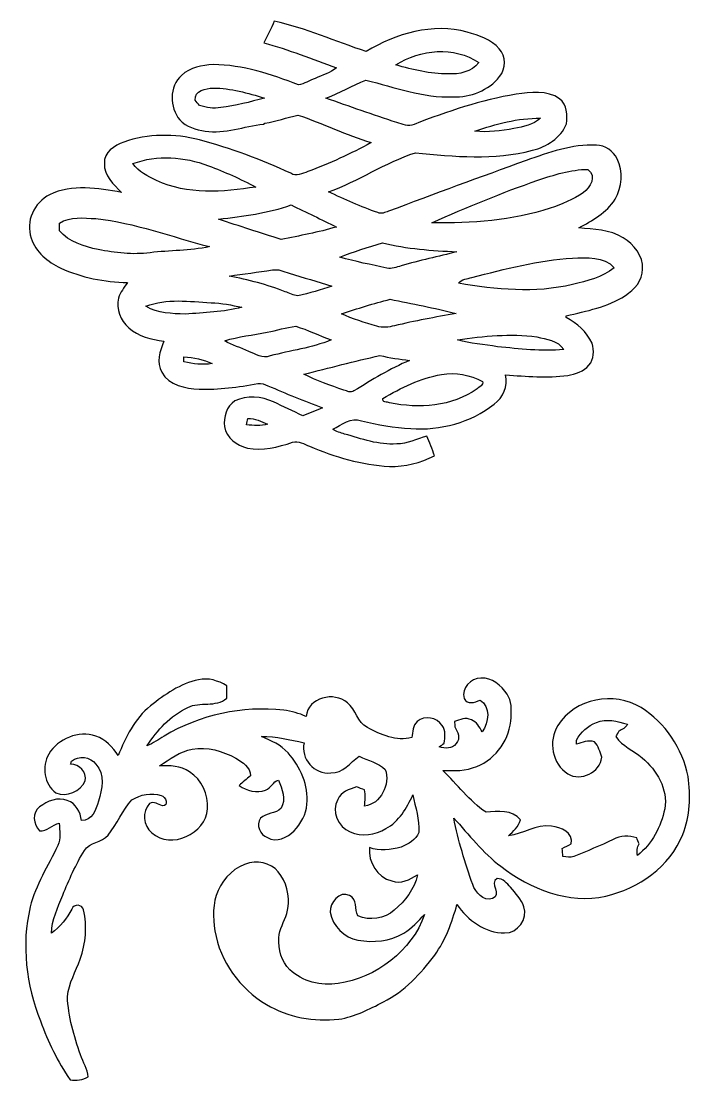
# Model space of a CAD drawing. Header units: centimetres. Extents: x -13.5 to 13.4, y -9.1 to 9.
# Drawn here: x -13.47 to -3.41, y -7.97 to 7.96 of the extents above; entities that cross this region are included whole.
import ezdxf

# ---------------------------------------------------------------- set-up
doc = ezdxf.new("R2010")
doc.units = ezdxf.units.CM
doc.header["$MEASUREMENT"] = 0
doc.layers.add('Camada 1', color=7, linetype='Continuous')

msp = doc.modelspace()

# ---------------------------------------------------------------- linework, layer by layer
at = {"layer": 'Camada 1', "color": 156}
for points, knots in [([(-9.66823, 7.96077), (-9.19339, 7.85741), (-8.74818, 7.6542), (-8.28745, 7.50393), (-8.28745, 7.50393), (-7.84048, 7.77592), (-7.28732, 7.93855), (-6.76909, 7.79638), (-6.76909, 7.79638), (-6.59589, 7.747), (-6.40961, 7.68631), (-6.2886, 7.54486), (-6.2886, 7.54486), (-6.18596, 7.43126), (-6.18842, 7.24641), (-6.28332, 7.12857), (-6.28332, 7.12857), (-6.44701, 6.9169), (-6.72182, 6.81567), (-6.98465, 6.82308), (-6.98465, 6.82308), (-7.43444, 6.80544), (-7.86306, 6.96701), (-8.29098, 7.0739), (-8.29098, 7.0739), (-8.49488, 6.99275), (-8.68679, 6.8834), (-8.89212, 6.80437), (-8.89212, 6.80437), (-8.53934, 6.67666), (-8.18479, 6.5546), (-7.82884, 6.43607), (-7.82884, 6.43607), (-7.74522, 6.41032), (-7.65352, 6.36939), (-7.56742, 6.40997), (-7.56742, 6.40997), (-7.07002, 6.60188), (-6.56096, 6.77615), (-6.03355, 6.86257), (-6.03355, 6.86257), (-5.81871, 6.89327), (-5.56965, 6.9282), (-5.38268, 6.79309), (-5.38268, 6.79309), (-5.26274, 6.70489), (-5.26591, 6.5479), (-5.2779, 6.41526), (-5.2779, 6.41526), (-5.3668, 6.20289), (-5.57423, 6.07589), (-5.78908, 6.0198), (-5.78908, 6.0198), (-6.3641, 5.86987), (-6.96595, 5.92242), (-7.54944, 5.98382), (-7.54944, 5.98382), (-8.00276, 5.836), (-8.4021, 5.55378), (-8.85331, 5.39574), (-8.85331, 5.39574), (-8.6113, 5.2825), (-8.36717, 5.17065), (-8.11424, 5.08316), (-8.11424, 5.08316), (-8.06026, 5.05566), (-8.00347, 5.08669), (-7.9516, 5.10292), (-7.9516, 5.10292), (-7.26475, 5.36292), (-6.57506, 5.61657), (-5.88432, 5.86668), (-5.88432, 5.86668), (-5.5446, 5.98523), (-5.1957, 6.1154), (-4.82988, 6.09635), (-4.82988, 6.09635), (-4.69759, 6.09353), (-4.5727, 6.01062), (-4.51626, 5.89173), (-4.51626, 5.89173), (-4.4217, 5.70159), (-4.44465, 5.46488), (-4.54942, 5.28355), (-4.54942, 5.28355), (-4.67747, 5.08423), (-4.88772, 4.95828), (-5.09517, 4.85527), (-5.09517, 4.85527), (-4.86903, 4.82952), (-4.62667, 4.82881), (-4.42665, 4.70429), (-4.42665, 4.70429), (-4.26507, 4.60621), (-4.12255, 4.4323), (-4.13631, 4.23333), (-4.13631, 4.23333), (-4.12996, 4.06118), (-4.26154, 3.92535), (-4.3942, 3.8347), (-4.3942, 3.8347), (-4.66124, 3.66394), (-4.97769, 3.60221), (-5.28179, 3.53272), (-5.28179, 3.53272), (-5.28214, 3.52602), (-5.28284, 3.51296), (-5.28319, 3.5066), (-5.28319, 3.5066), (-5.11951, 3.41911), (-4.97346, 3.28965), (-4.89479, 3.11855), (-4.89479, 3.11855), (-4.86339, 3.01096), (-4.86127, 2.8783), (-4.9403, 2.7894), (-4.9403, 2.7894), (-5.01791, 2.6938), (-5.14385, 2.65747), (-5.25992, 2.63418), (-5.25992, 2.63418), (-5.56965, 2.59503), (-5.88291, 2.62183), (-6.193, 2.64371), (-6.193, 2.64371), (-6.15314, 2.47368), (-6.23005, 2.30399), (-6.36622, 2.20203), (-6.36622, 2.20203), (-6.71512, 1.92475), (-7.1762, 1.80622), (-7.61753, 1.83549), (-7.61753, 1.83549), (-7.86765, 1.85384), (-8.11742, 1.88877), (-8.35977, 1.95474), (-8.35977, 1.95474), (-8.51605, 2.01188), (-8.65575, 1.89052), (-8.7891, 1.82738), (-8.7891, 1.82738), (-8.74077, 1.78223), (-8.67127, 1.77587), (-8.61166, 1.75365), (-8.61166, 1.75365), (-8.35659, 1.68134), (-8.09942, 1.58537), (-7.8299, 1.60584), (-7.8299, 1.60584), (-7.67115, 1.60548), (-7.52686, 1.67745), (-7.3787, 1.72366), (-7.3787, 1.72366), (-7.33036, 1.62877), (-7.29755, 1.52717), (-7.26298, 1.42662), (-7.26298, 1.42662), (-7.47218, 1.32257), (-7.70395, 1.25835), (-7.93891, 1.26683), (-7.93891, 1.26683), (-8.35413, 1.2908), (-8.75876, 1.40652), (-9.1387, 1.57161), (-9.1387, 1.57161), (-9.22125, 1.59878), (-9.30451, 1.66441), (-9.39447, 1.62947), (-9.39447, 1.62947), (-9.61107, 1.55963), (-9.84285, 1.49542), (-10.07145, 1.54374), (-10.07145, 1.54374), (-10.23126, 1.57902), (-10.39071, 1.69438), (-10.41611, 1.86548), (-10.41611, 1.86548), (-10.43658, 2.00695), (-10.38437, 2.17099), (-10.26019, 2.25071), (-10.26019, 2.25071), (-10.08133, 2.34492), (-9.86119, 2.32092), (-9.68304, 2.23697), (-9.68304, 2.23697), (-9.53558, 2.16853), (-9.38988, 2.0969), (-9.24171, 2.02952), (-9.24171, 2.02952), (-9.14082, 2.06587), (-9.04098, 2.10467), (-8.94256, 2.1477), (-8.94256, 2.1477), (-9.2202, 2.25), (-9.49395, 2.36185), (-9.76488, 2.48038), (-9.76488, 2.48038), (-9.81286, 2.49695), (-9.86225, 2.52694), (-9.91517, 2.51178), (-9.91517, 2.51178), (-10.20621, 2.46062), (-10.50183, 2.42005), (-10.79782, 2.42851), (-10.79782, 2.42851), (-11.00313, 2.44193), (-11.25149, 2.48284), (-11.35979, 2.68181), (-11.35979, 2.68181), (-11.44658, 2.83069), (-11.38908, 3.00319), (-11.32734, 3.14854), (-11.32734, 3.14854), (-11.51395, 3.17641), (-11.71116, 3.22155), (-11.85545, 3.35138), (-11.85545, 3.35138), (-11.98033, 3.45934), (-12.047, 3.63466), (-12.01067, 3.79764), (-12.01067, 3.79764), (-11.98527, 3.88549), (-11.92424, 3.95569), (-11.87485, 4.03014), (-11.87485, 4.03014), (-12.21846, 4.04071), (-12.56488, 4.10386), (-12.87815, 4.24921), (-12.87815, 4.24921), (-13.07147, 4.34057), (-13.25491, 4.48875), (-13.31983, 4.69969), (-13.31983, 4.69969), (-13.41225, 4.947), (-13.2775, 5.23945), (-13.04395, 5.35199), (-13.04395, 5.35199), (-12.70776, 5.51602), (-12.31758, 5.44653), (-11.96374, 5.38656), (-11.96374, 5.38656), (-12.08299, 5.50545), (-12.23044, 5.63738), (-12.22162, 5.82153), (-12.22162, 5.82153), (-12.23574, 5.99263), (-12.06817, 6.09211), (-11.92952, 6.14291), (-11.92952, 6.14291), (-11.56722, 6.27345), (-11.16576, 6.27097), (-10.795, 6.17714), (-10.795, 6.17714), (-10.32439, 6.04767), (-9.86296, 5.88362), (-9.42163, 5.67372), (-9.42163, 5.67372), (-9.33908, 5.61939), (-9.24701, 5.66983), (-9.16516, 5.69877), (-9.16516, 5.69877), (-8.83814, 5.82117), (-8.51993, 5.96759), (-8.21337, 6.1355), (-8.21337, 6.1355), (-8.58837, 6.25157), (-8.94291, 6.42549), (-9.31439, 6.54931), (-9.31439, 6.54931), (-9.48125, 6.5151), (-9.64141, 6.45054), (-9.8111, 6.42761), (-9.8111, 6.42761), (-9.8111, 6.42761), (-9.83262, 6.41456), (-9.83262, 6.41456), (-9.83262, 6.41456), (-10.12331, 6.37716), (-10.40906, 6.2685), (-10.70574, 6.30624), (-10.70574, 6.30624), (-10.84333, 6.33165), (-10.99291, 6.36905), (-11.08922, 6.47841), (-11.08922, 6.47841), (-11.24267, 6.66537), (-11.25361, 6.98041), (-11.06134, 7.1455), (-11.06134, 7.1455), (-10.9354, 7.26863), (-10.75513, 7.30003), (-10.58615, 7.30815), (-10.58615, 7.30815), (-10.14236, 7.30637), (-9.7162, 7.16138), (-9.30627, 7.0051), (-9.30627, 7.0051), (-9.21773, 7.01569), (-9.13906, 7.06931), (-9.05544, 7.09965), (-9.05544, 7.09965), (-8.9482, 7.15291), (-8.82297, 7.17656), (-8.73442, 7.26157), (-8.73442, 7.26157), (-9.09848, 7.38716), (-9.45444, 7.53745), (-9.82768, 7.63481), (-9.82768, 7.63481), (-9.76841, 7.74064), (-9.71655, 7.85001), (-9.66823, 7.96077)], [0, 0, 0, 0, 0.01265823, 0.01265823, 0.01265823, 0.01265823, 0.02531646, 0.02531646, 0.02531646, 0.02531646, 0.03797468, 0.03797468, 0.03797468, 0.03797468, 0.05063291, 0.05063291, 0.05063291, 0.05063291, 0.06329114, 0.06329114, 0.06329114, 0.06329114, 0.07594937, 0.07594937, 0.07594937, 0.07594937, 0.08860759, 0.08860759, 0.08860759, 0.08860759, 0.10126582, 0.10126582, 0.10126582, 0.10126582, 0.11392405, 0.11392405, 0.11392405, 0.11392405, 0.12658228, 0.12658228, 0.12658228, 0.12658228, 0.13924051, 0.13924051, 0.13924051, 0.13924051, 0.15189873, 0.15189873, 0.15189873, 0.15189873, 0.16455696, 0.16455696, 0.16455696, 0.16455696, 0.17721519, 0.17721519, 0.17721519, 0.17721519, 0.18987342, 0.18987342, 0.18987342, 0.18987342, 0.20253165, 0.20253165, 0.20253165, 0.20253165, 0.21518987, 0.21518987, 0.21518987, 0.21518987, 0.2278481, 0.2278481, 0.2278481, 0.2278481, 0.24050633, 0.24050633, 0.24050633, 0.24050633, 0.25316456, 0.25316456, 0.25316456, 0.25316456, 0.26582278, 0.26582278, 0.26582278, 0.26582278, 0.27848101, 0.27848101, 0.27848101, 0.27848101, 0.29113924, 0.29113924, 0.29113924, 0.29113924, 0.30379747, 0.30379747, 0.30379747, 0.30379747, 0.3164557, 0.3164557, 0.3164557, 0.3164557, 0.32911392, 0.32911392, 0.32911392, 0.32911392, 0.34177215, 0.34177215, 0.34177215, 0.34177215, 0.35443038, 0.35443038, 0.35443038, 0.35443038, 0.36708861, 0.36708861, 0.36708861, 0.36708861, 0.37974684, 0.37974684, 0.37974684, 0.37974684, 0.39240506, 0.39240506, 0.39240506, 0.39240506, 0.40506329, 0.40506329, 0.40506329, 0.40506329, 0.41772152, 0.41772152, 0.41772152, 0.41772152, 0.43037975, 0.43037975, 0.43037975, 0.43037975, 0.44303797, 0.44303797, 0.44303797, 0.44303797, 0.4556962, 0.4556962, 0.4556962, 0.4556962, 0.46835443, 0.46835443, 0.46835443, 0.46835443, 0.48101266, 0.48101266, 0.48101266, 0.48101266, 0.49367089, 0.49367089, 0.49367089, 0.49367089, 0.50632911, 0.50632911, 0.50632911, 0.50632911, 0.51898734, 0.51898734, 0.51898734, 0.51898734, 0.53164557, 0.53164557, 0.53164557, 0.53164557, 0.5443038, 0.5443038, 0.5443038, 0.5443038, 0.55696203, 0.55696203, 0.55696203, 0.55696203, 0.56962025, 0.56962025, 0.56962025, 0.56962025, 0.58227848, 0.58227848, 0.58227848, 0.58227848, 0.59493671, 0.59493671, 0.59493671, 0.59493671, 0.60759494, 0.60759494, 0.60759494, 0.60759494, 0.62025316, 0.62025316, 0.62025316, 0.62025316, 0.63291139, 0.63291139, 0.63291139, 0.63291139, 0.64556962, 0.64556962, 0.64556962, 0.64556962, 0.65822785, 0.65822785, 0.65822785, 0.65822785, 0.67088608, 0.67088608, 0.67088608, 0.67088608, 0.6835443, 0.6835443, 0.6835443, 0.6835443, 0.69620253, 0.69620253, 0.69620253, 0.69620253, 0.70886076, 0.70886076, 0.70886076, 0.70886076, 0.72151899, 0.72151899, 0.72151899, 0.72151899, 0.73417722, 0.73417722, 0.73417722, 0.73417722, 0.74683544, 0.74683544, 0.74683544, 0.74683544, 0.75949367, 0.75949367, 0.75949367, 0.75949367, 0.7721519, 0.7721519, 0.7721519, 0.7721519, 0.78481013, 0.78481013, 0.78481013, 0.78481013, 0.79746835, 0.79746835, 0.79746835, 0.79746835, 0.81012658, 0.81012658, 0.81012658, 0.81012658, 0.82278481, 0.82278481, 0.82278481, 0.82278481, 0.83544304, 0.83544304, 0.83544304, 0.83544304, 0.84810127, 0.84810127, 0.84810127, 0.84810127, 0.86075949, 0.86075949, 0.86075949, 0.86075949, 0.87341772, 0.87341772, 0.87341772, 0.87341772, 0.88607595, 0.88607595, 0.88607595, 0.88607595, 0.89873418, 0.89873418, 0.89873418, 0.89873418, 0.91139241, 0.91139241, 0.91139241, 0.91139241, 0.92405063, 0.92405063, 0.92405063, 0.92405063, 0.93670886, 0.93670886, 0.93670886, 0.93670886, 0.94936709, 0.94936709, 0.94936709, 0.94936709, 0.96202532, 0.96202532, 0.96202532, 0.96202532, 0.97468354, 0.97468354, 0.97468354, 0.97468354, 1, 1, 1, 1]), ([(-7.84119, 7.3032), (-7.84119, 7.3032), (-7.84119, 7.3032), (-7.84119, 7.3032), (-7.84119, 7.3032), (-7.58647, 7.22911), (-7.32401, 7.16738), (-7.05696, 7.16774), (-7.05696, 7.16774), (-6.88764, 7.15926), (-6.70524, 7.19949), (-6.59448, 7.33812), (-6.59448, 7.33812), (-6.96524, 7.58895), (-7.47606, 7.54062), (-7.84119, 7.3032)], [0, 0, 0, 0, 0.2, 0.2, 0.2, 0.2, 0.4, 0.4, 0.4, 0.4, 0.6, 0.6, 0.6, 0.6, 1, 1, 1, 1]), ([(-10.85885, 6.77367), (-10.85885, 6.77367), (-10.85885, 6.77367), (-10.85885, 6.77367), (-10.85885, 6.77367), (-10.84227, 6.75393), (-10.80875, 6.71442), (-10.79217, 6.69466), (-10.79217, 6.69466), (-10.68916, 6.66326), (-10.58156, 6.64279), (-10.47396, 6.6608), (-10.47396, 6.6608), (-10.25207, 6.69361), (-10.03229, 6.74263), (-9.8171, 6.80544), (-9.8171, 6.80544), (-10.06722, 6.88021), (-10.32263, 6.95254), (-10.58545, 6.95571), (-10.58545, 6.95571), (-10.70116, 6.95006), (-10.8659, 6.92467), (-10.85885, 6.77367)], [0, 0, 0, 0, 0.14285714, 0.14285714, 0.14285714, 0.14285714, 0.28571429, 0.28571429, 0.28571429, 0.28571429, 0.42857143, 0.42857143, 0.42857143, 0.42857143, 0.57142857, 0.57142857, 0.57142857, 0.57142857, 0.71428571, 0.71428571, 0.71428571, 0.71428571, 1, 1, 1, 1]), ([(-6.65656, 6.30624), (-6.65656, 6.30624), (-6.65656, 6.30624), (-6.65656, 6.30624), (-6.65656, 6.30624), (-6.45971, 6.28543), (-6.26251, 6.31647), (-6.06812, 6.34576), (-6.06812, 6.34576), (-5.92771, 6.37222), (-5.77744, 6.40221), (-5.66985, 6.50309), (-5.66985, 6.50309), (-6.00709, 6.5038), (-6.34118, 6.41914), (-6.65656, 6.30624)], [0, 0, 0, 0, 0.2, 0.2, 0.2, 0.2, 0.4, 0.4, 0.4, 0.4, 0.6, 0.6, 0.6, 0.6, 1, 1, 1, 1]), ([(-11.79265, 5.82012), (-11.79265, 5.82012), (-11.79265, 5.82012), (-11.79265, 5.82012), (-11.79265, 5.82012), (-11.71151, 5.69348), (-11.56722, 5.63209), (-11.43881, 5.56577), (-11.43881, 5.56577), (-10.9728, 5.34846), (-10.44045, 5.38868), (-9.94692, 5.46734), (-9.94692, 5.46734), (-10.17693, 5.59011), (-10.41541, 5.6956), (-10.65917, 5.78767), (-10.65917, 5.78767), (-11.01831, 5.92454), (-11.42787, 5.95558), (-11.79265, 5.82012)], [0, 0, 0, 0, 0.16666667, 0.16666667, 0.16666667, 0.16666667, 0.33333333, 0.33333333, 0.33333333, 0.33333333, 0.5, 0.5, 0.5, 0.5, 0.66666667, 0.66666667, 0.66666667, 0.66666667, 1, 1, 1, 1]), ([(-5.70971, 5.56894), (-5.70971, 5.56894), (-5.70971, 5.56894), (-5.70971, 5.56894), (-5.70971, 5.56894), (-6.24945, 5.38232), (-6.77757, 5.1629), (-7.29933, 4.93077), (-7.29933, 4.93077), (-6.70243, 4.92159), (-6.09599, 4.96076), (-5.5252, 5.14738), (-5.5252, 5.14738), (-5.35235, 5.21017), (-5.17735, 5.27755), (-5.02532, 5.38268), (-5.02532, 5.38268), (-4.91983, 5.46064), (-4.81965, 5.63562), (-4.95687, 5.73263), (-4.95687, 5.73263), (-5.21652, 5.73298), (-5.46559, 5.64938), (-5.70971, 5.56894)], [0, 0, 0, 0, 0.14285714, 0.14285714, 0.14285714, 0.14285714, 0.28571429, 0.28571429, 0.28571429, 0.28571429, 0.42857143, 0.42857143, 0.42857143, 0.42857143, 0.57142857, 0.57142857, 0.57142857, 0.57142857, 0.71428571, 0.71428571, 0.71428571, 0.71428571, 1, 1, 1, 1]), ([(-10.50501, 4.98403), (-10.50501, 4.98403), (-10.50501, 4.98403), (-10.50501, 4.98403), (-10.50501, 4.98403), (-10.1928, 4.88068), (-9.88025, 4.77767), (-9.56591, 4.67995), (-9.56591, 4.67995), (-9.28758, 4.73428), (-9.00853, 4.78683), (-8.73583, 4.86657), (-8.73583, 4.86657), (-8.95949, 4.98086), (-9.18809, 5.08528), (-9.41282, 5.19747), (-9.41282, 5.19747), (-9.76559, 5.07717), (-10.13636, 5.02601), (-10.50501, 4.98403)], [0, 0, 0, 0, 0.16666667, 0.16666667, 0.16666667, 0.16666667, 0.33333333, 0.33333333, 0.33333333, 0.33333333, 0.5, 0.5, 0.5, 0.5, 0.66666667, 0.66666667, 0.66666667, 0.66666667, 1, 1, 1, 1]), ([(-12.8965, 4.92478), (-12.8965, 4.92478), (-12.8965, 4.92478), (-12.8965, 4.92478), (-12.8965, 4.92478), (-12.89685, 4.88667), (-12.8972, 4.84857), (-12.89755, 4.81047), (-12.89755, 4.81047), (-12.75044, 4.64078), (-12.52678, 4.57412), (-12.31512, 4.5272), (-12.31512, 4.5272), (-12.059, 4.4771), (-11.79548, 4.4457), (-11.53477, 4.47993), (-11.53477, 4.47993), (-11.23879, 4.51555), (-10.93752, 4.50849), (-10.64471, 4.57129), (-10.64471, 4.57129), (-11.21021, 4.7191), (-11.76408, 4.92865), (-12.34828, 4.99392), (-12.34828, 4.99392), (-12.53172, 4.99816), (-12.73421, 5.03202), (-12.8965, 4.92478)], [0, 0, 0, 0, 0.125, 0.125, 0.125, 0.125, 0.25, 0.25, 0.25, 0.25, 0.375, 0.375, 0.375, 0.375, 0.5, 0.5, 0.5, 0.5, 0.625, 0.625, 0.625, 0.625, 0.75, 0.75, 0.75, 0.75, 1, 1, 1, 1]), ([(-8.68644, 4.41501), (-8.68644, 4.41501), (-8.68644, 4.41501), (-8.68644, 4.41501), (-8.68644, 4.41501), (-8.45361, 4.34586), (-8.21478, 4.30001), (-7.97736, 4.2478), (-7.97736, 4.2478), (-7.90398, 4.2305), (-7.83237, 4.26225), (-7.76252, 4.28059), (-7.76252, 4.28059), (-7.48736, 4.36633), (-7.20372, 4.42136), (-6.92572, 4.49509), (-6.92572, 4.49509), (-7.30144, 4.51131), (-7.67856, 4.53602), (-8.04403, 4.63055), (-8.04403, 4.63055), (-8.25958, 4.56564), (-8.47407, 4.49121), (-8.68644, 4.41501)], [0, 0, 0, 0, 0.14285714, 0.14285714, 0.14285714, 0.14285714, 0.28571429, 0.28571429, 0.28571429, 0.28571429, 0.42857143, 0.42857143, 0.42857143, 0.42857143, 0.57142857, 0.57142857, 0.57142857, 0.57142857, 0.71428571, 0.71428571, 0.71428571, 0.71428571, 1, 1, 1, 1]), ([(-6.69924, 4.10845), (-6.69924, 4.10845), (-6.69924, 4.10845), (-6.69924, 4.10845), (-6.69924, 4.10845), (-6.77016, 4.08798), (-6.85129, 4.08164), (-6.90279, 4.02166), (-6.90279, 4.02166), (-6.33835, 3.92606), (-5.75168, 3.86679), (-5.18865, 4.00156), (-5.18865, 4.00156), (-4.96887, 4.05411), (-4.73991, 4.10986), (-4.56035, 4.2545), (-4.56035, 4.2545), (-4.71874, 4.43052), (-4.97382, 4.40124), (-5.18724, 4.40019), (-5.18724, 4.40019), (-5.70159, 4.36986), (-6.20148, 4.23298), (-6.69924, 4.10845)], [0, 0, 0, 0, 0.14285714, 0.14285714, 0.14285714, 0.14285714, 0.28571429, 0.28571429, 0.28571429, 0.28571429, 0.42857143, 0.42857143, 0.42857143, 0.42857143, 0.57142857, 0.57142857, 0.57142857, 0.57142857, 0.71428571, 0.71428571, 0.71428571, 0.71428571, 1, 1, 1, 1]), ([(-10.34732, 4.12891), (-10.34732, 4.12891), (-10.34732, 4.12891), (-10.34732, 4.12891), (-10.34732, 4.12891), (-10.06086, 4.07282), (-9.77687, 4.00049), (-9.50524, 3.89325), (-9.50524, 3.89325), (-9.44209, 3.87173), (-9.38141, 3.83928), (-9.31439, 3.83329), (-9.31439, 3.83329), (-9.14082, 3.86997), (-8.97008, 3.92077), (-8.80215, 3.97756), (-8.80215, 3.97756), (-9.01523, 4.04917), (-9.2336, 4.10316), (-9.44668, 4.17442), (-9.44668, 4.17442), (-9.52853, 4.1984), (-9.61107, 4.23898), (-9.69821, 4.22027), (-9.69821, 4.22027), (-9.91376, 4.18499), (-10.13177, 4.16524), (-10.34732, 4.12891)], [0, 0, 0, 0, 0.125, 0.125, 0.125, 0.125, 0.25, 0.25, 0.25, 0.25, 0.375, 0.375, 0.375, 0.375, 0.5, 0.5, 0.5, 0.5, 0.625, 0.625, 0.625, 0.625, 0.75, 0.75, 0.75, 0.75, 1, 1, 1, 1]), ([(-11.59651, 3.67454), (-11.59651, 3.67454), (-11.59651, 3.67454), (-11.59651, 3.67454), (-11.59651, 3.67454), (-11.42012, 3.56481), (-11.20739, 3.56481), (-11.00701, 3.5574), (-11.00701, 3.5574), (-10.72197, 3.57786), (-10.43375, 3.58846), (-10.15576, 3.65972), (-10.15576, 3.65972), (-10.30887, 3.69181), (-10.46303, 3.72321), (-10.61966, 3.72779), (-10.61966, 3.72779), (-10.94351, 3.74826), (-11.28676, 3.79623), (-11.59651, 3.67454)], [0, 0, 0, 0, 0.16666667, 0.16666667, 0.16666667, 0.16666667, 0.33333333, 0.33333333, 0.33333333, 0.33333333, 0.5, 0.5, 0.5, 0.5, 0.66666667, 0.66666667, 0.66666667, 0.66666667, 1, 1, 1, 1]), ([(-8.6614, 3.56164), (-8.6614, 3.56164), (-8.6614, 3.56164), (-8.6614, 3.56164), (-8.6614, 3.56164), (-8.48994, 3.48543), (-8.31109, 3.42547), (-8.13046, 3.37467), (-8.13046, 3.37467), (-8.04298, 3.34751), (-7.9502, 3.35915), (-7.86306, 3.38137), (-7.86306, 3.38137), (-7.55721, 3.4551), (-7.24746, 3.51155), (-6.93773, 3.56658), (-6.93773, 3.56658), (-7.26439, 3.65195), (-7.59848, 3.71264), (-7.92903, 3.7793), (-7.92903, 3.7793), (-8.17597, 3.71827), (-8.41903, 3.6396), (-8.6614, 3.56164)], [0, 0, 0, 0, 0.14285714, 0.14285714, 0.14285714, 0.14285714, 0.28571429, 0.28571429, 0.28571429, 0.28571429, 0.42857143, 0.42857143, 0.42857143, 0.42857143, 0.57142857, 0.57142857, 0.57142857, 0.57142857, 0.71428571, 0.71428571, 0.71428571, 0.71428571, 1, 1, 1, 1]), ([(-9.77652, 3.28648), (-9.77652, 3.28648), (-9.77652, 3.28648), (-9.77652, 3.28648), (-9.77652, 3.28648), (-9.98784, 3.23849), (-10.20657, 3.22297), (-10.41293, 3.15453), (-10.41293, 3.15453), (-10.3004, 3.08609), (-10.17058, 3.05293), (-10.05204, 2.99649), (-10.05204, 2.99649), (-9.95045, 2.95663), (-9.84532, 2.88395), (-9.73242, 2.9284), (-9.73242, 2.9284), (-9.42798, 3.01059), (-9.10624, 3.04517), (-8.81626, 3.17005), (-8.81626, 3.17005), (-8.99371, 3.23532), (-9.16481, 3.31823), (-9.34507, 3.37538), (-9.34507, 3.37538), (-9.49078, 3.35738), (-9.63153, 3.31045), (-9.77652, 3.28648)], [0, 0, 0, 0, 0.125, 0.125, 0.125, 0.125, 0.25, 0.25, 0.25, 0.25, 0.375, 0.375, 0.375, 0.375, 0.5, 0.5, 0.5, 0.5, 0.625, 0.625, 0.625, 0.625, 0.75, 0.75, 0.75, 0.75, 1, 1, 1, 1]), ([(-6.91656, 3.17253), (-6.91656, 3.17253), (-6.91656, 3.17253), (-6.91656, 3.17253), (-6.91656, 3.17253), (-6.72182, 3.10868), (-6.51581, 3.10091), (-6.31506, 3.0674), (-6.31506, 3.0674), (-5.98487, 3.03283), (-5.65255, 2.99366), (-5.32024, 3.02506), (-5.32024, 3.02506), (-5.40702, 3.16159), (-5.58095, 3.1824), (-5.72557, 3.21415), (-5.72557, 3.21415), (-6.1214, 3.26884), (-6.52322, 3.22686), (-6.91656, 3.17253)], [0, 0, 0, 0, 0.16666667, 0.16666667, 0.16666667, 0.16666667, 0.33333333, 0.33333333, 0.33333333, 0.33333333, 0.5, 0.5, 0.5, 0.5, 0.66666667, 0.66666667, 0.66666667, 0.66666667, 1, 1, 1, 1]), ([(-11.02571, 2.91324), (-11.02571, 2.91324), (-11.02571, 2.91324), (-11.02571, 2.91324), (-11.02571, 2.91324), (-11.02571, 2.89524), (-11.02642, 2.85962), (-11.02642, 2.84198), (-11.02642, 2.84198), (-10.88812, 2.80811), (-10.74384, 2.78765), (-10.60238, 2.81445), (-10.60238, 2.81445), (-10.73679, 2.87126), (-10.88001, 2.90547), (-11.02571, 2.91324)], [0, 0, 0, 0, 0.2, 0.2, 0.2, 0.2, 0.4, 0.4, 0.4, 0.4, 0.6, 0.6, 0.6, 0.6, 1, 1, 1, 1]), ([(-9.22443, 2.65253), (-9.22443, 2.65253), (-9.22443, 2.65253), (-9.22443, 2.65253), (-9.22443, 2.65253), (-9.03181, 2.5541), (-8.82508, 2.48884), (-8.62329, 2.41299), (-8.62329, 2.41299), (-8.57532, 2.40171), (-8.51711, 2.36573), (-8.47124, 2.40135), (-8.47124, 2.40135), (-8.20243, 2.57104), (-7.92868, 2.73473), (-7.63658, 2.86103), (-7.63658, 2.86103), (-7.78615, 2.87689), (-7.93467, 2.90125), (-8.08108, 2.93546), (-8.08108, 2.93546), (-8.46348, 2.84762), (-8.84378, 2.7492), (-9.22443, 2.65253)], [0, 0, 0, 0, 0.14285714, 0.14285714, 0.14285714, 0.14285714, 0.28571429, 0.28571429, 0.28571429, 0.28571429, 0.42857143, 0.42857143, 0.42857143, 0.42857143, 0.57142857, 0.57142857, 0.57142857, 0.57142857, 0.71428571, 0.71428571, 0.71428571, 0.71428571, 1, 1, 1, 1]), ([(-7.15539, 2.64971), (-7.15539, 2.64971), (-7.15539, 2.64971), (-7.15539, 2.64971), (-7.15539, 2.64971), (-7.47289, 2.59891), (-7.76393, 2.44934), (-8.03839, 2.28847), (-8.03839, 2.28847), (-8.0525, 2.22462), (-7.97383, 2.24084), (-7.93608, 2.22462), (-7.93608, 2.22462), (-7.49335, 2.12936), (-7.00263, 2.16675), (-6.62235, 2.43204), (-6.62235, 2.43204), (-6.58953, 2.46345), (-6.5211, 2.48778), (-6.54085, 2.54423), (-6.54085, 2.54423), (-6.72711, 2.64478), (-6.94655, 2.68393), (-7.15539, 2.64971)], [0, 0, 0, 0, 0.14285714, 0.14285714, 0.14285714, 0.14285714, 0.28571429, 0.28571429, 0.28571429, 0.28571429, 0.42857143, 0.42857143, 0.42857143, 0.42857143, 0.57142857, 0.57142857, 0.57142857, 0.57142857, 0.71428571, 0.71428571, 0.71428571, 0.71428571, 1, 1, 1, 1]), ([(-10.06581, 1.9872), (-10.06581, 1.9872), (-10.06581, 1.9872), (-10.06581, 1.9872), (-10.06581, 1.9872), (-10.07427, 1.95615), (-10.08168, 1.92475), (-10.08768, 1.89264), (-10.08768, 1.89264), (-9.98149, 1.88207), (-9.87284, 1.87571), (-9.76841, 1.90253), (-9.76841, 1.90253), (-9.86296, 1.94203), (-9.95997, 1.99424), (-10.06581, 1.9872)], [0, 0, 0, 0, 0.2, 0.2, 0.2, 0.2, 0.4, 0.4, 0.4, 0.4, 0.6, 0.6, 0.6, 0.6, 1, 1, 1, 1]), ([(-10.80805, -1.93993), (-10.66164, -1.90675), (-10.50924, -1.95297), (-10.38437, -2.03022), (-10.38437, -2.03022), (-10.3826, -2.09161), (-10.38225, -2.15299), (-10.38366, -2.21473), (-10.38366, -2.21473), (-10.54805, -2.36466), (-10.78582, -2.25918), (-10.97033, -2.35795), (-10.97033, -2.35795), (-11.23138, -2.47685), (-11.42787, -2.69945), (-11.5824, -2.93546), (-11.5824, -2.93546), (-11.49103, -2.89524), (-11.40918, -2.83845), (-11.32451, -2.78659), (-11.32451, -2.78659), (-10.789, -2.46556), (-10.14694, -2.33115), (-9.52676, -2.39642), (-9.52676, -2.39642), (-9.40999, -2.40875), (-9.29816, -2.44581), (-9.19127, -2.49344), (-9.19127, -2.49344), (-9.16587, -2.2038), (-8.76758, -2.11208), (-8.56967, -2.28706), (-8.56967, -2.28706), (-8.44197, -2.38865), (-8.42115, -2.57915), (-8.27016, -2.65782), (-8.27016, -2.65782), (-8.06696, -2.76577), (-7.83554, -2.8709), (-7.60095, -2.80846), (-7.60095, -2.80846), (-7.58613, -2.72555), (-7.59071, -2.62573), (-7.52016, -2.56645), (-7.52016, -2.56645), (-7.41009, -2.47261), (-7.22312, -2.50401), (-7.14833, -2.62819), (-7.14833, -2.62819), (-7.08554, -2.70369), (-7.10742, -2.80528), (-7.11624, -2.89489), (-7.11624, -2.89489), (-7.14128, -2.91287), (-7.16633, -2.93122), (-7.19101, -2.94957), (-7.19101, -2.94957), (-7.10211, -2.97285), (-6.99769, -2.9845), (-6.93737, -2.89913), (-6.93737, -2.89913), (-6.86187, -2.82468), (-6.91585, -2.72345), (-6.95501, -2.64617), (-6.95501, -2.64617), (-6.95678, -2.62008), (-6.95854, -2.59362), (-6.96029, -2.56786), (-6.96029, -2.56786), (-6.88057, -2.53753), (-6.79131, -2.50119), (-6.70806, -2.54316), (-6.70806, -2.54316), (-6.62374, -2.56821), (-6.58883, -2.6557), (-6.54368, -2.72238), (-6.54368, -2.72238), (-6.44666, -2.5848), (-6.41139, -2.34562), (-6.57684, -2.24472), (-6.57684, -2.24472), (-6.65302, -2.28141), (-6.7698, -2.32127), (-6.81708, -2.22108), (-6.81708, -2.22108), (-6.85977, -2.06869), (-6.71724, -1.91065), (-6.56378, -1.91452), (-6.56378, -1.91452), (-6.39762, -1.90429), (-6.25863, -2.02776), (-6.1722, -2.1583), (-6.1722, -2.1583), (-6.09917, -2.25848), (-6.10481, -2.38831), (-6.11082, -2.50613), (-6.11082, -2.50613), (-6.12705, -2.82117), (-6.32636, -3.13195), (-6.62798, -3.24309), (-6.62798, -3.24309), (-6.78814, -3.3147), (-6.96665, -3.30799), (-7.13809, -3.30553), (-7.13809, -3.30553), (-6.91973, -3.51296), (-6.7391, -3.76132), (-6.48687, -3.93171), (-6.48687, -3.93171), (-6.30943, -3.91971), (-6.09318, -3.88584), (-5.96971, -4.04812), (-5.96971, -4.04812), (-5.99863, -4.14867), (-6.07659, -4.21957), (-6.15102, -4.288), (-6.15102, -4.288), (-5.93019, -4.25803), (-5.7351, -4.10632), (-5.50403, -4.14231), (-5.50403, -4.14231), (-5.36821, -4.15466), (-5.16395, -4.24074), (-5.20805, -4.40937), (-5.20805, -4.40937), (-5.25322, -4.43089), (-5.29766, -4.45347), (-5.34175, -4.4764), (-5.34175, -4.4764), (-5.33893, -4.51731), (-5.33541, -4.55789), (-5.33188, -4.59916), (-5.33188, -4.59916), (-5.27719, -4.60409), (-5.22005, -4.61963), (-5.16748, -4.59563), (-5.16748, -4.59563), (-4.96992, -4.51414), (-4.77026, -4.43723), (-4.57904, -4.34199), (-4.57904, -4.34199), (-4.46863, -4.2859), (-4.34021, -4.27743), (-4.22346, -4.31765), (-4.22346, -4.31765), (-4.21464, -4.33951), (-4.1977, -4.38326), (-4.18889, -4.40513), (-4.18889, -4.40513), (-4.21498, -4.46088), (-4.22485, -4.52084), (-4.21286, -4.58187), (-4.21286, -4.58187), (-3.99097, -4.41184), (-3.85903, -4.14867), (-3.80293, -3.8795), (-3.80293, -3.8795), (-3.7486, -3.58315), (-3.92289, -3.29952), (-4.14055, -3.11396), (-4.14055, -3.11396), (-4.26649, -2.99861), (-4.44287, -2.94357), (-4.53884, -2.79541), (-4.53884, -2.79541), (-4.52683, -2.77459), (-4.50356, -2.73297), (-4.49192, -2.71215), (-4.49192, -2.71215), (-4.44358, -2.68534), (-4.38679, -2.66452), (-4.3635, -2.60984), (-4.3635, -2.60984), (-4.51272, -2.56117), (-4.67783, -2.52095), (-4.82988, -2.58268), (-4.82988, -2.58268), (-4.96111, -2.62714), (-5.05848, -2.73261), (-5.13045, -2.84762), (-5.13045, -2.84762), (-5.12974, -2.86244), (-5.12833, -2.89277), (-5.12762, -2.90795), (-5.12762, -2.90795), (-5.04155, -2.88079), (-4.95087, -2.84726), (-4.85985, -2.87267), (-4.85985, -2.87267), (-4.79565, -2.93404), (-4.77872, -3.02577), (-4.74661, -3.10549), (-4.74661, -3.10549), (-4.77697, -3.33304), (-5.06095, -3.47486), (-5.25814, -3.35455), (-5.25814, -3.35455), (-5.49416, -3.20569), (-5.55659, -2.86173), (-5.40666, -2.62995), (-5.40666, -2.62995), (-5.15796, -2.21755), (-4.55894, -2.11101), (-4.15854, -2.35973), (-4.15854, -2.35973), (-3.79341, -2.58514), (-3.5373, -2.97461), (-3.45052, -3.39266), (-3.45052, -3.39266), (-3.41066, -3.68335), (-3.417, -3.98992), (-3.53094, -4.26473), (-3.53094, -4.26473), (-3.72075, -4.74944), (-4.19311, -5.07894), (-4.68911, -5.19289), (-4.68911, -5.19289), (-5.24932, -5.31495), (-5.82541, -5.08881), (-6.26321, -4.74486), (-6.26321, -4.74486), (-6.53661, -4.5413), (-6.74511, -4.26895), (-6.9723, -4.01884), (-6.9723, -4.01884), (-6.90738, -4.35963), (-6.80154, -4.69123), (-6.68725, -5.0186), (-6.68725, -5.0186), (-6.64527, -5.13891), (-6.53133, -5.27297), (-6.38915, -5.23063), (-6.38915, -5.23063), (-6.24416, -5.17806), (-6.44313, -4.99321), (-6.32071, -4.92901), (-6.32071, -4.92901), (-6.23111, -4.92441), (-6.17361, -5.00238), (-6.11752, -5.05953), (-6.11752, -5.05953), (-6.04166, -5.1495), (-5.96018, -5.2398), (-5.91855, -5.35164), (-5.91855, -5.35164), (-5.85399, -5.53295), (-6.01451, -5.7538), (-6.20747, -5.74428), (-6.20747, -5.74428), (-6.50168, -5.75168), (-6.76416, -5.55271), (-6.92431, -5.31953), (-6.92431, -5.31953), (-6.99876, -5.58658), (-7.09295, -5.85328), (-7.25874, -6.07905), (-7.25874, -6.07905), (-7.46619, -6.35987), (-7.71348, -6.62445), (-8.02887, -6.78427), (-8.02887, -6.78427), (-8.24229, -6.89186), (-8.4589, -7.00651), (-8.69844, -7.0432), (-8.69844, -7.0432), (-9.07167, -7.0813), (-9.46396, -7.01922), (-9.78711, -6.82166), (-9.78711, -6.82166), (-10.1861, -6.586), (-10.48384, -6.17573), (-10.56075, -5.71675), (-10.56075, -5.71675), (-10.59003, -5.51497), (-10.59814, -5.29943), (-10.51242, -5.10962), (-10.51242, -5.10962), (-10.42281, -4.91384), (-10.25348, -4.74274), (-10.03935, -4.69265), (-10.03935, -4.69265), (-9.86437, -4.6475), (-9.66257, -4.72475), (-9.57015, -4.88173), (-9.57015, -4.88173), (-9.45691, -5.04684), (-9.42939, -5.26133), (-9.48125, -5.45287), (-9.48125, -5.45287), (-9.51971, -5.57564), (-9.59308, -5.68888), (-9.60049, -5.82048), (-9.60049, -5.82048), (-9.61036, -5.99193), (-9.56486, -6.17748), (-9.4368, -6.2992), (-9.4368, -6.2992), (-9.24454, -6.47946), (-8.9669, -6.54649), (-8.70937, -6.50804), (-8.70937, -6.50804), (-8.13541, -6.42267), (-7.60694, -6.02014), (-7.40938, -5.46946), (-7.40938, -5.46946), (-7.51063, -5.56648), (-7.60024, -5.67901), (-7.72407, -5.74957), (-7.72407, -5.74957), (-7.92868, -5.8734), (-8.1795, -5.89562), (-8.41127, -5.8554), (-8.41127, -5.8554), (-8.618, -5.81695), (-8.79545, -5.64515), (-8.82685, -5.43489), (-8.82685, -5.43489), (-8.83637, -5.29342), (-8.69103, -5.10504), (-8.53792, -5.18442), (-8.53792, -5.18442), (-8.41974, -5.24157), (-8.46032, -5.38902), (-8.4148, -5.48922), (-8.4148, -5.48922), (-8.23595, -5.56894), (-8.01334, -5.53084), (-7.86518, -5.40456), (-7.86518, -5.40456), (-7.70149, -5.26767), (-7.56496, -5.08635), (-7.51733, -4.87539), (-7.51733, -4.87539), (-7.63235, -4.94171), (-7.76781, -5.0165), (-7.90292, -4.96429), (-7.90292, -4.96429), (-8.12235, -4.91277), (-8.25782, -4.67995), (-8.24053, -4.46298), (-8.24053, -4.46298), (-8.0846, -4.52332), (-7.91845, -4.49791), (-7.76181, -4.45628), (-7.76181, -4.45628), (-7.65739, -4.40619), (-7.53991, -4.35115), (-7.49723, -4.23438), (-7.49723, -4.23438), (-7.48629, -4.04283), (-7.55049, -3.85726), (-7.58613, -3.671), (-7.58613, -3.671), (-7.67961, -3.86749), (-7.7918, -4.07246), (-7.99182, -4.17829), (-7.99182, -4.17829), (-8.15269, -4.27143), (-8.35483, -4.30883), (-8.52804, -4.22556), (-8.52804, -4.22556), (-8.71466, -4.15642), (-8.81168, -3.91617), (-8.71537, -3.73944), (-8.71537, -3.73944), (-8.66598, -3.62654), (-8.54215, -3.58174), (-8.43209, -3.55211), (-8.43209, -3.55211), (-8.4021, -3.56305), (-8.34248, -3.58422), (-8.31285, -3.59516), (-8.31285, -3.59516), (-8.29451, -3.67595), (-8.30298, -3.75813), (-8.31461, -3.83962), (-8.31461, -3.83962), (-8.06696, -3.81141), (-7.92374, -3.51225), (-8.00064, -3.2886), (-8.00064, -3.2886), (-8.11, -3.18876), (-8.25993, -3.14854), (-8.39399, -3.09104), (-8.39399, -3.09104), (-8.52875, -3.18099), (-8.636, -3.34892), (-8.8212, -3.34115), (-8.8212, -3.34115), (-9.06462, -3.37043), (-9.28052, -3.12384), (-9.21985, -2.88678), (-9.21985, -2.88678), (-9.43116, -2.84444), (-9.64247, -2.78729), (-9.85978, -2.79505), (-9.85978, -2.79505), (-9.71761, -2.8575), (-9.56662, -2.91889), (-9.46185, -3.03883), (-9.46185, -3.03883), (-9.27699, -3.24908), (-9.15069, -3.52777), (-9.17786, -3.81212), (-9.17786, -3.81212), (-9.18632, -3.96451), (-9.27135, -4.10138), (-9.37083, -4.21216), (-9.37083, -4.21216), (-9.47278, -4.31058), (-9.63541, -4.39313), (-9.77159, -4.31341), (-9.77159, -4.31341), (-9.88271, -4.27002), (-9.94903, -4.12608), (-9.87601, -4.02237), (-9.87601, -4.02237), (-9.78958, -3.94194), (-9.65023, -3.95464), (-9.56627, -3.87244), (-9.56627, -3.87244), (-9.49078, -3.73873), (-9.55145, -3.57964), (-9.60402, -3.4484), (-9.60402, -3.4484), (-9.69044, -3.4692), (-9.7169, -3.57046), (-9.7984, -3.59903), (-9.7984, -3.59903), (-9.93352, -3.653), (-10.08027, -3.60574), (-10.19704, -3.53094), (-10.19704, -3.53094), (-10.142, -3.48085), (-10.08591, -3.43217), (-10.02806, -3.3849), (-10.02806, -3.3849), (-10.02911, -3.25402), (-10.14448, -3.17675), (-10.24607, -3.11925), (-10.24607, -3.11925), (-10.44328, -3.01059), (-10.6747, -2.94181), (-10.90048, -2.98379), (-10.90048, -2.98379), (-11.08498, -3.01766), (-11.2395, -3.1316), (-11.39154, -3.23427), (-11.39154, -3.23427), (-11.23809, -3.23037), (-11.07298, -3.23108), (-10.94281, -3.32422), (-10.94281, -3.32422), (-10.75654, -3.44063), (-10.65247, -3.66465), (-10.67223, -3.88196), (-10.67223, -3.88196), (-10.69798, -4.25662), (-11.22186, -4.50003), (-11.50796, -4.24074), (-11.50796, -4.24074), (-11.63954, -4.13385), (-11.65718, -3.9264), (-11.545, -3.79906), (-11.545, -3.79906), (-11.47727, -3.76132), (-11.41341, -3.81635), (-11.34991, -3.83611), (-11.34991, -3.83611), (-11.24937, -3.84527), (-11.297, -3.68899), (-11.36826, -3.67805), (-11.36826, -3.67805), (-11.51078, -3.63326), (-11.68364, -3.66289), (-11.80711, -3.74685), (-11.80711, -3.74685), (-11.95282, -3.90348), (-12.02972, -4.11127), (-12.16625, -4.27531), (-12.16625, -4.27531), (-12.25867, -4.39208), (-12.44494, -4.37656), (-12.5229, -4.50885), (-12.5229, -4.50885), (-12.65378, -4.72015), (-12.75291, -4.94911), (-12.84781, -5.17842), (-12.84781, -5.17842), (-12.91978, -5.36397), (-13.01291, -5.54813), (-13.01679, -5.75168), (-13.01679, -5.75168), (-12.88485, -5.65714), (-12.78854, -5.52732), (-12.71023, -5.38726), (-12.71023, -5.38726), (-12.68341, -5.30613), (-12.5483, -5.31529), (-12.5356, -5.40032), (-12.5356, -5.40032), (-12.4788, -5.64303), (-12.50033, -5.90444), (-12.58499, -6.13903), (-12.58499, -6.13903), (-12.64955, -6.32566), (-12.7582, -6.50027), (-12.7769, -6.69995), (-12.7769, -6.69995), (-12.7642, -7.00229), (-12.68024, -7.2958), (-12.58005, -7.57977), (-12.58005, -7.57977), (-12.54266, -7.6909), (-12.47598, -7.79322), (-12.46363, -7.91209), (-12.46363, -7.91209), (-12.54794, -7.95655), (-12.64284, -7.9696), (-12.73704, -7.95655), (-12.73704, -7.95655), (-12.92189, -7.68068), (-13.06935, -7.38187), (-13.18294, -7.07036), (-13.18294, -7.07036), (-13.39779, -6.52992), (-13.47152, -5.92454), (-13.33605, -5.35481), (-13.33605, -5.35481), (-13.25774, -5.02391), (-13.06477, -4.73886), (-12.92331, -4.43406), (-12.92331, -4.43406), (-12.87356, -4.32893), (-12.89438, -4.2097), (-12.89931, -4.09821), (-12.89931, -4.09821), (-13.00797, -4.11444), (-13.08381, -4.22451), (-13.19636, -4.21181), (-13.19636, -4.21181), (-13.29302, -4.11621), (-13.30924, -3.93664), (-13.19424, -3.84844), (-13.19424, -3.84844), (-13.07747, -3.7666), (-12.92083, -3.69605), (-12.77937, -3.75637), (-12.77937, -3.75637), (-12.64849, -3.79623), (-12.58111, -3.92888), (-12.567, -4.05694), (-12.567, -4.05694), (-12.40648, -4.06364), (-12.34828, -3.89113), (-12.30947, -3.76624), (-12.30947, -3.76624), (-12.26008, -3.58598), (-12.2047, -3.36196), (-12.3504, -3.21027), (-12.3504, -3.21027), (-12.43506, -3.09421), (-12.60369, -3.07552), (-12.71622, -3.1623), (-12.71622, -3.1623), (-12.71975, -3.17465), (-12.72681, -3.19933), (-12.73034, -3.21168), (-12.73034, -3.21168), (-12.59805, -3.20815), (-12.48339, -3.3288), (-12.50915, -3.4618), (-12.50915, -3.4618), (-12.58146, -3.61772), (-12.7889, -3.71228), (-12.94941, -3.63784), (-12.94941, -3.63784), (-13.13144, -3.5133), (-13.16002, -3.24167), (-13.05806, -3.05752), (-13.05806, -3.05752), (-12.91555, -2.82539), (-12.61039, -2.69875), (-12.34828, -2.78729), (-12.34828, -2.78729), (-12.20293, -2.8381), (-12.09569, -2.9538), (-12.0149, -3.08044), (-12.0149, -3.08044), (-11.90131, -2.80528), (-11.76796, -2.52482), (-11.53125, -2.33327), (-11.53125, -2.33327), (-11.31534, -2.16358), (-11.08215, -1.99707), (-10.80805, -1.93993)], [0, 0, 0, 0, 0.00666667, 0.00666667, 0.00666667, 0.00666667, 0.01333333, 0.01333333, 0.01333333, 0.01333333, 0.02, 0.02, 0.02, 0.02, 0.02666667, 0.02666667, 0.02666667, 0.02666667, 0.03333333, 0.03333333, 0.03333333, 0.03333333, 0.04, 0.04, 0.04, 0.04, 0.04666667, 0.04666667, 0.04666667, 0.04666667, 0.05333333, 0.05333333, 0.05333333, 0.05333333, 0.06, 0.06, 0.06, 0.06, 0.06666667, 0.06666667, 0.06666667, 0.06666667, 0.07333333, 0.07333333, 0.07333333, 0.07333333, 0.08, 0.08, 0.08, 0.08, 0.08666667, 0.08666667, 0.08666667, 0.08666667, 0.09333333, 0.09333333, 0.09333333, 0.09333333, 0.1, 0.1, 0.1, 0.1, 0.10666667, 0.10666667, 0.10666667, 0.10666667, 0.11333333, 0.11333333, 0.11333333, 0.11333333, 0.12, 0.12, 0.12, 0.12, 0.12666667, 0.12666667, 0.12666667, 0.12666667, 0.13333333, 0.13333333, 0.13333333, 0.13333333, 0.14, 0.14, 0.14, 0.14, 0.14666667, 0.14666667, 0.14666667, 0.14666667, 0.15333333, 0.15333333, 0.15333333, 0.15333333, 0.16, 0.16, 0.16, 0.16, 0.16666667, 0.16666667, 0.16666667, 0.16666667, 0.17333333, 0.17333333, 0.17333333, 0.17333333, 0.18, 0.18, 0.18, 0.18, 0.18666667, 0.18666667, 0.18666667, 0.18666667, 0.19333333, 0.19333333, 0.19333333, 0.19333333, 0.2, 0.2, 0.2, 0.2, 0.20666667, 0.20666667, 0.20666667, 0.20666667, 0.21333333, 0.21333333, 0.21333333, 0.21333333, 0.22, 0.22, 0.22, 0.22, 0.22666667, 0.22666667, 0.22666667, 0.22666667, 0.23333333, 0.23333333, 0.23333333, 0.23333333, 0.24, 0.24, 0.24, 0.24, 0.24666667, 0.24666667, 0.24666667, 0.24666667, 0.25333333, 0.25333333, 0.25333333, 0.25333333, 0.26, 0.26, 0.26, 0.26, 0.26666667, 0.26666667, 0.26666667, 0.26666667, 0.27333333, 0.27333333, 0.27333333, 0.27333333, 0.28, 0.28, 0.28, 0.28, 0.28666667, 0.28666667, 0.28666667, 0.28666667, 0.29333333, 0.29333333, 0.29333333, 0.29333333, 0.3, 0.3, 0.3, 0.3, 0.30666667, 0.30666667, 0.30666667, 0.30666667, 0.31333333, 0.31333333, 0.31333333, 0.31333333, 0.32, 0.32, 0.32, 0.32, 0.32666667, 0.32666667, 0.32666667, 0.32666667, 0.33333333, 0.33333333, 0.33333333, 0.33333333, 0.34, 0.34, 0.34, 0.34, 0.34666667, 0.34666667, 0.34666667, 0.34666667, 0.35333333, 0.35333333, 0.35333333, 0.35333333, 0.36, 0.36, 0.36, 0.36, 0.36666667, 0.36666667, 0.36666667, 0.36666667, 0.37333333, 0.37333333, 0.37333333, 0.37333333, 0.38, 0.38, 0.38, 0.38, 0.38666667, 0.38666667, 0.38666667, 0.38666667, 0.39333333, 0.39333333, 0.39333333, 0.39333333, 0.4, 0.4, 0.4, 0.4, 0.40666667, 0.40666667, 0.40666667, 0.40666667, 0.41333333, 0.41333333, 0.41333333, 0.41333333, 0.42, 0.42, 0.42, 0.42, 0.42666667, 0.42666667, 0.42666667, 0.42666667, 0.43333333, 0.43333333, 0.43333333, 0.43333333, 0.44, 0.44, 0.44, 0.44, 0.44666667, 0.44666667, 0.44666667, 0.44666667, 0.45333333, 0.45333333, 0.45333333, 0.45333333, 0.46, 0.46, 0.46, 0.46, 0.46666667, 0.46666667, 0.46666667, 0.46666667, 0.47333333, 0.47333333, 0.47333333, 0.47333333, 0.48, 0.48, 0.48, 0.48, 0.48666667, 0.48666667, 0.48666667, 0.48666667, 0.49333333, 0.49333333, 0.49333333, 0.49333333, 0.5, 0.5, 0.5, 0.5, 0.50666667, 0.50666667, 0.50666667, 0.50666667, 0.51333333, 0.51333333, 0.51333333, 0.51333333, 0.52, 0.52, 0.52, 0.52, 0.52666667, 0.52666667, 0.52666667, 0.52666667, 0.53333333, 0.53333333, 0.53333333, 0.53333333, 0.54, 0.54, 0.54, 0.54, 0.54666667, 0.54666667, 0.54666667, 0.54666667, 0.55333333, 0.55333333, 0.55333333, 0.55333333, 0.56, 0.56, 0.56, 0.56, 0.56666667, 0.56666667, 0.56666667, 0.56666667, 0.57333333, 0.57333333, 0.57333333, 0.57333333, 0.58, 0.58, 0.58, 0.58, 0.58666667, 0.58666667, 0.58666667, 0.58666667, 0.59333333, 0.59333333, 0.59333333, 0.59333333, 0.6, 0.6, 0.6, 0.6, 0.60666667, 0.60666667, 0.60666667, 0.60666667, 0.61333333, 0.61333333, 0.61333333, 0.61333333, 0.62, 0.62, 0.62, 0.62, 0.62666667, 0.62666667, 0.62666667, 0.62666667, 0.63333333, 0.63333333, 0.63333333, 0.63333333, 0.64, 0.64, 0.64, 0.64, 0.64666667, 0.64666667, 0.64666667, 0.64666667, 0.65333333, 0.65333333, 0.65333333, 0.65333333, 0.66, 0.66, 0.66, 0.66, 0.66666667, 0.66666667, 0.66666667, 0.66666667, 0.67333333, 0.67333333, 0.67333333, 0.67333333, 0.68, 0.68, 0.68, 0.68, 0.68666667, 0.68666667, 0.68666667, 0.68666667, 0.69333333, 0.69333333, 0.69333333, 0.69333333, 0.7, 0.7, 0.7, 0.7, 0.70666667, 0.70666667, 0.70666667, 0.70666667, 0.71333333, 0.71333333, 0.71333333, 0.71333333, 0.72, 0.72, 0.72, 0.72, 0.72666667, 0.72666667, 0.72666667, 0.72666667, 0.73333333, 0.73333333, 0.73333333, 0.73333333, 0.74, 0.74, 0.74, 0.74, 0.74666667, 0.74666667, 0.74666667, 0.74666667, 0.75333333, 0.75333333, 0.75333333, 0.75333333, 0.76, 0.76, 0.76, 0.76, 0.76666667, 0.76666667, 0.76666667, 0.76666667, 0.77333333, 0.77333333, 0.77333333, 0.77333333, 0.78, 0.78, 0.78, 0.78, 0.78666667, 0.78666667, 0.78666667, 0.78666667, 0.79333333, 0.79333333, 0.79333333, 0.79333333, 0.8, 0.8, 0.8, 0.8, 0.80666667, 0.80666667, 0.80666667, 0.80666667, 0.81333333, 0.81333333, 0.81333333, 0.81333333, 0.82, 0.82, 0.82, 0.82, 0.82666667, 0.82666667, 0.82666667, 0.82666667, 0.83333333, 0.83333333, 0.83333333, 0.83333333, 0.84, 0.84, 0.84, 0.84, 0.84666667, 0.84666667, 0.84666667, 0.84666667, 0.85333333, 0.85333333, 0.85333333, 0.85333333, 0.86, 0.86, 0.86, 0.86, 0.86666667, 0.86666667, 0.86666667, 0.86666667, 0.87333333, 0.87333333, 0.87333333, 0.87333333, 0.88, 0.88, 0.88, 0.88, 0.88666667, 0.88666667, 0.88666667, 0.88666667, 0.89333333, 0.89333333, 0.89333333, 0.89333333, 0.9, 0.9, 0.9, 0.9, 0.90666667, 0.90666667, 0.90666667, 0.90666667, 0.91333333, 0.91333333, 0.91333333, 0.91333333, 0.92, 0.92, 0.92, 0.92, 0.92666667, 0.92666667, 0.92666667, 0.92666667, 0.93333333, 0.93333333, 0.93333333, 0.93333333, 0.94, 0.94, 0.94, 0.94, 0.94666667, 0.94666667, 0.94666667, 0.94666667, 0.95333333, 0.95333333, 0.95333333, 0.95333333, 0.96, 0.96, 0.96, 0.96, 0.96666667, 0.96666667, 0.96666667, 0.96666667, 0.97333333, 0.97333333, 0.97333333, 0.97333333, 0.98, 0.98, 0.98, 0.98, 0.98666667, 0.98666667, 0.98666667, 0.98666667, 1, 1, 1, 1])]:
    msp.add_open_spline(points, degree=3, knots=knots, dxfattribs=at)

doc.saveas('drawing.dxf')
